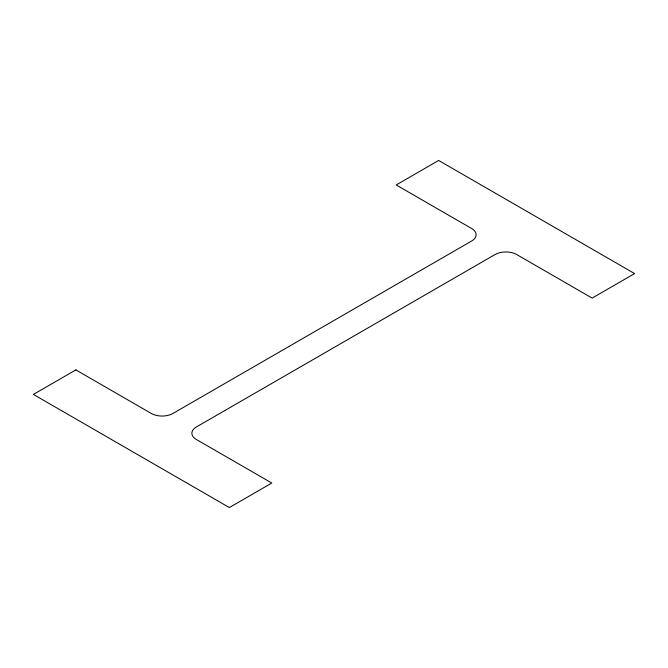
<?xml version="1.0" encoding="UTF-8"?>
<svg xmlns="http://www.w3.org/2000/svg" width="668" height="668" viewBox="0 0 668 668"><rect width="100%" height="100%" fill="white"/><g stroke="black" fill="none" stroke-linecap="round" stroke-linejoin="round"><path stroke-width="1" d="M75.86 369.905L33.4 394.421L229.349 507.546L271.809 483.039L196.334 439.469A15.264 8.809 0 0 1 196.334 427.002L495.088 254.525A15.264 8.809 0 0 1 516.673 254.525L592.14 298.095L634.6 273.579L438.651 160.454L396.191 184.961L471.666 228.531A15.264 8.809 0 0 1 471.666 240.998L172.912 413.475A15.264 8.809 0 0 1 151.327 413.475L75.86 369.905"/></g></svg>
